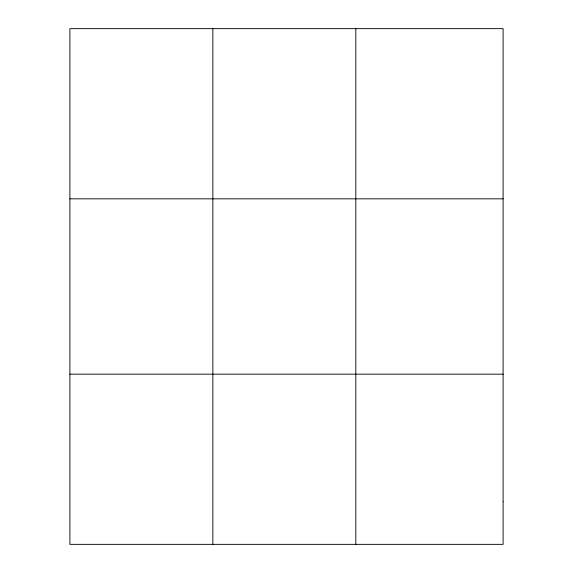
<?xml version="1.0" encoding="UTF-8"?>
<svg xmlns="http://www.w3.org/2000/svg" width="573" height="573" viewBox="0 0 573 573"><rect width="100%" height="100%" fill="white"/><g stroke="black" fill="none" stroke-linecap="round" stroke-linejoin="round"><path stroke-width="0.86" d="M212.855 544.35L212.855 28.65M355.812 544.35L355.812 28.65M69.899 198.831L503.101 198.831M69.899 374.169L503.101 374.169M503.101 501.805L503.101 544.35L69.899 544.35L69.899 28.65L503.101 28.65L503.101 501.805"/></g></svg>
